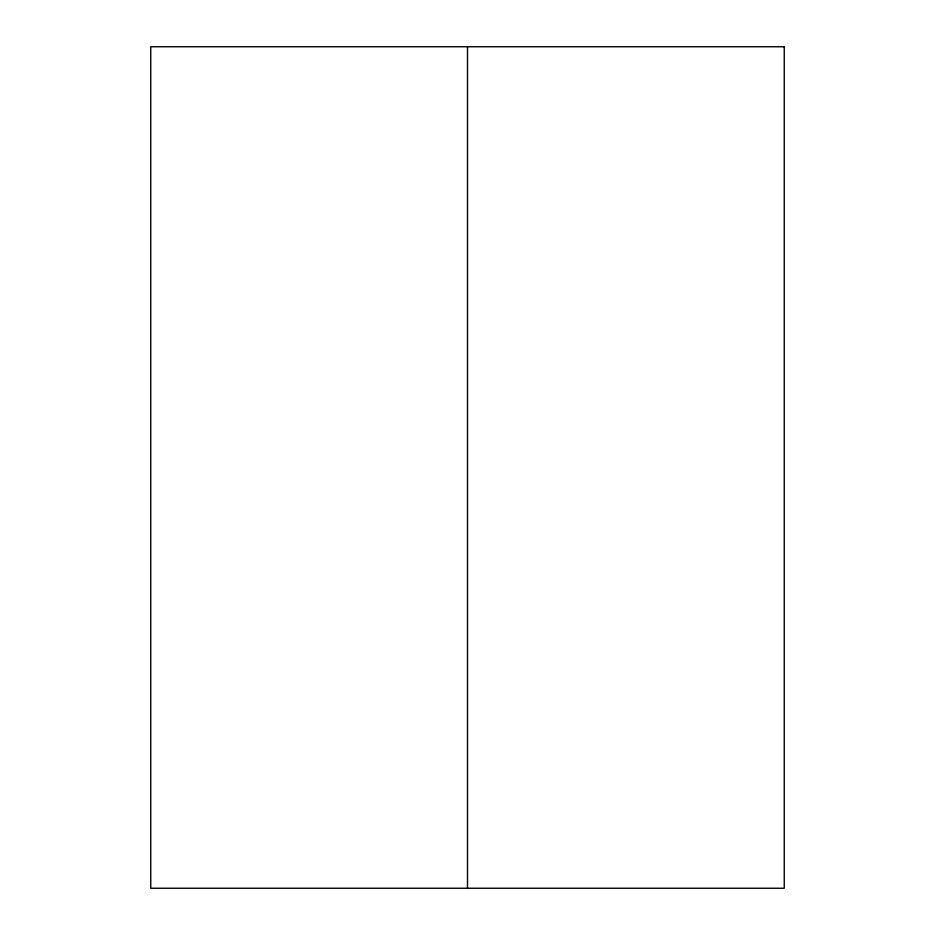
<?xml version="1.0" encoding="UTF-8"?>
<svg xmlns="http://www.w3.org/2000/svg" width="935" height="935" viewBox="0 0 935 935"><rect width="100%" height="100%" fill="white"/><g stroke="black" fill="none" stroke-linecap="round" stroke-linejoin="round"><path stroke-width="1.4" d="M467.5 46.75L467.5 888.25M784.255 46.75L150.745 46.75L150.745 888.25L784.255 888.25L784.255 46.75"/></g></svg>
